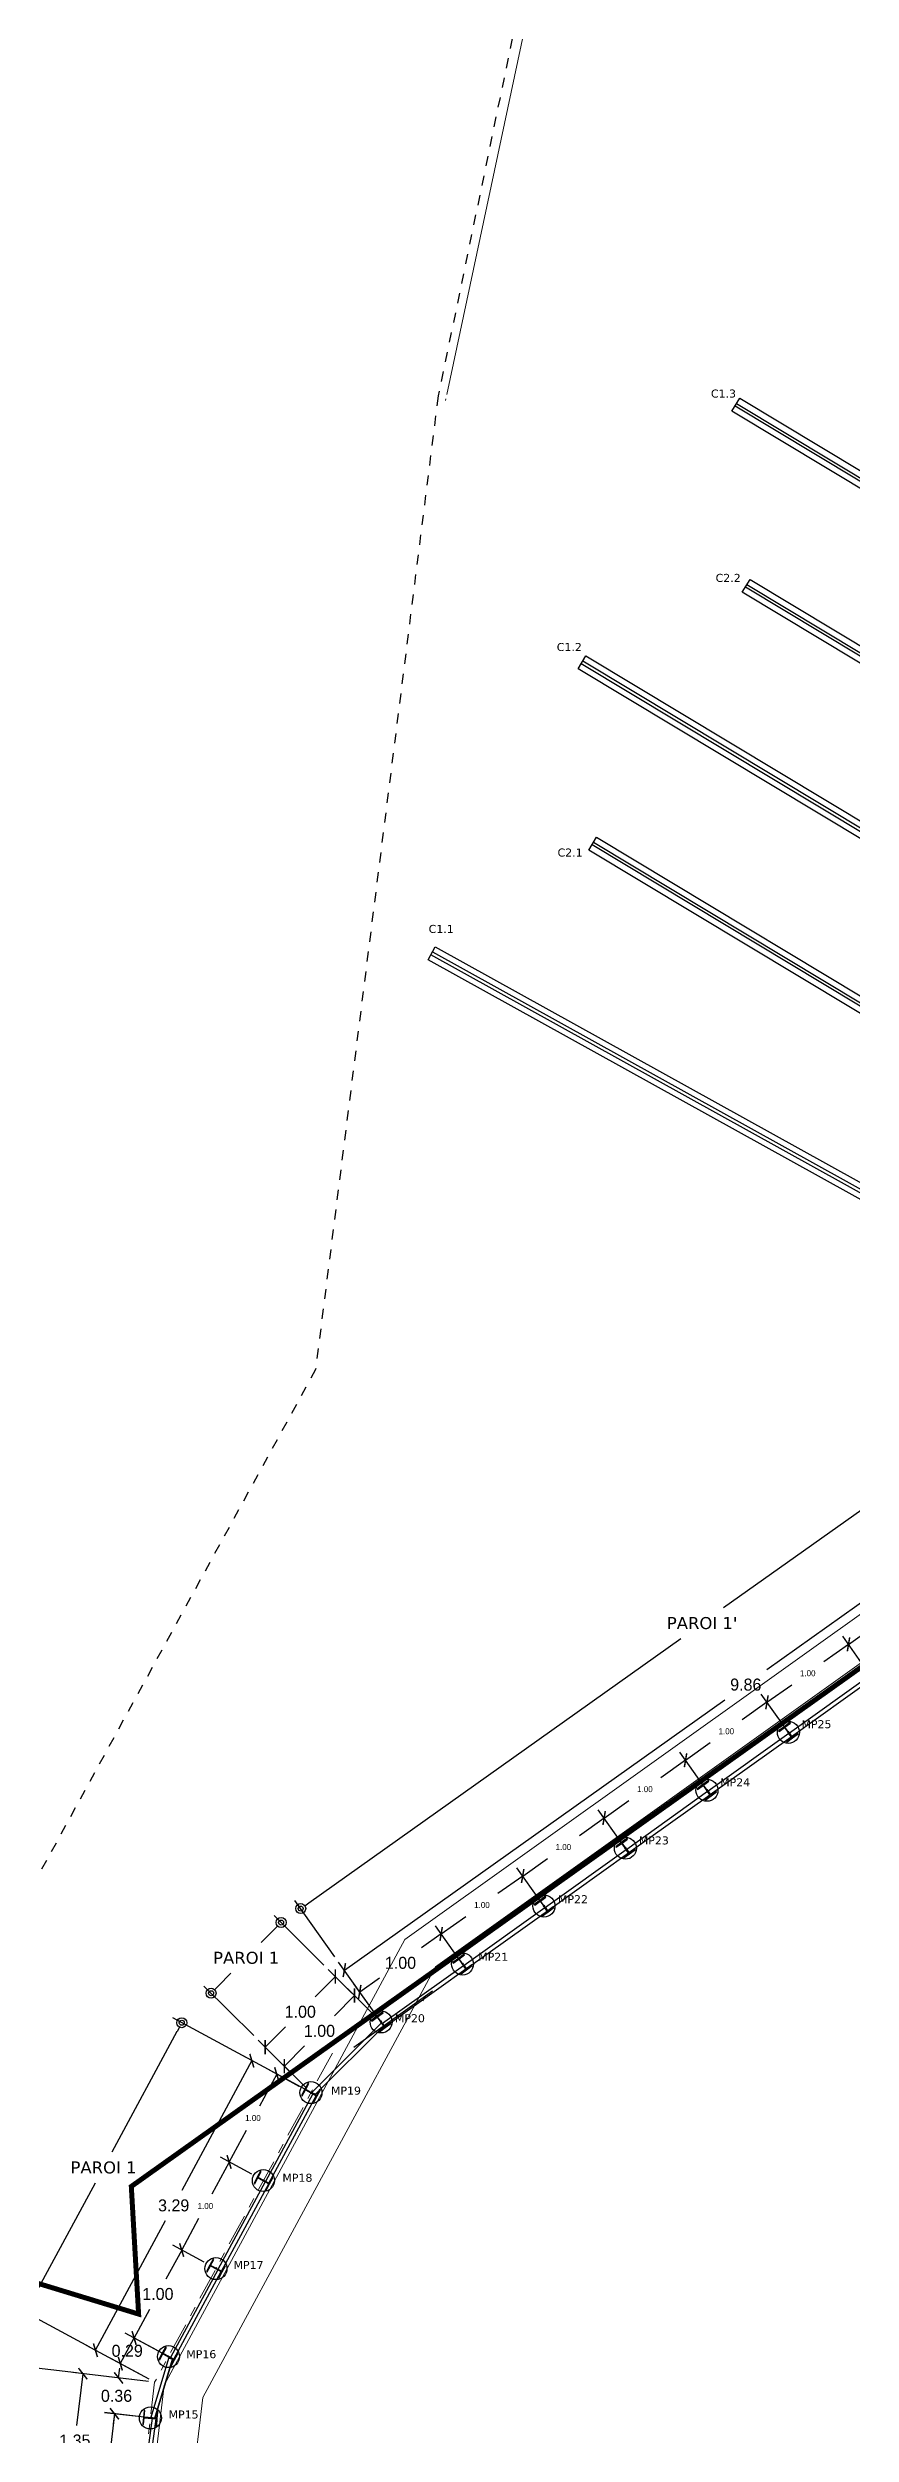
# Model space of a CAD drawing. Header units: millimetres. Extents: x -50 to 161, y 11 to 77.
# Drawn here: x -29.51 to -21.46, y 23.26 to 47.12 of the extents above; entities that cross this region are included whole.
import ezdxf

# ---------------------------------------------------------------- set-up
doc = ezdxf.new("R2010")
doc.units = ezdxf.units.MM
for name, pattern in [('Centre', [0.0125, 0.0025, -0.001875, 0.00625, -0.001875]), ('IMPORT-AXES _2_', [50.8, 31.75, -6.35, 6.35, -6.35]), ('IMPORT-Bordfosse _3_', [0.6, 0.5, -0.1])]:
    doc.linetypes.add(name, pattern=pattern)
for name, color, linetype, lineweight in [('1-Ligne', 44, 'Continuous', 5), ('1-Site-Limite propriété', 91, 'Centre', 25), ('A-DETL-THIN', 151, 'Continuous', 5)]:
    doc.layers.add(name, color=color, linetype=linetype, lineweight=lineweight)
doc.layers.add('Paroi Soperco', color=7, linetype='Continuous')
doc.dimstyles.get("Standard").update_dxf_attribs({"dimtxt": 0.18, "dimasz": 0.18, "dimexe": 0.18, "dimexo": 0.0625, "dimgap": 0.09, "dimtad": 0, "dimtih": 1, "dimtoh": 1, "dimdec": 4, "dimzin": 0, "dimdsep": 46, "dimtxsty": 'Standard', "dimcen": 0.09, "dimadec": 0, "dimazin": 0, "dimtfac": 1, "dimtdec": 4, "dimtofl": 0, "dimtmove": 0, "dimatfit": 3, "dimfxl": 1, "dimtolj": 1, "dimtzin": 0, "dimarcsym": 0})

# ---------------------------------------------------------------- blocks, each defined once
blk = doc.blocks.new('Family - ___-5017038-DCE - PLAN DE REPERAGE DES FONDATIONS SPECIALES ET PAROIS EXTERIEURES')
at = {"layer": '1-Site-Limite propriété'}
for p, q in [((33.904, 26.826), (24.501, 31.985)), ((43.638, 25.599), (33.904, 26.826)), ((52.694, 23.721), (43.638, 25.599))]:
    blk.add_line(p, q, dxfattribs=at)
blk = doc.blocks.new('Family - ___-5372236-DCE - PLAN DE REPERAGE DES FONDATIONS SPECIALES ET PAROIS EXTERIEURES')
at = {"layer": '1-Site-Limite propriété'}
for p, q in [((33.904, 26.826), (24.501, 31.985)), ((43.638, 25.599), (33.904, 26.826)), ((52.694, 23.721), (43.638, 25.599))]:
    blk.add_line(p, q, dxfattribs=at)
blk = doc.blocks.new('_ArchTick')
at = {"color": 0, "linetype": 'ByBlock', "const_width": 0.15}
blk.add_lwpolyline([(-0.5, -0.5), (0.5, 0.5)], dxfattribs=at)
blk = doc.blocks.new('*D12')
at = {"layer": 'Paroi Soperco', "color": 0, "lineweight": -2, "transparency": 16777216}
for p, q in [((-28.499, 23.786), (-29.255, 23.875)), ((-29.155, 23.864), (-29.217, 23.345)), ((-29.314, 22.526), (-29.252, 23.045)), ((-28.658, 22.448), (-29.413, 22.538))]:
    blk.add_line(p, q, dxfattribs=at)
at = {"layer": 'Paroi Soperco', "color": 0, "lineweight": -2, "transparency": 16777216, "xscale": 0.1, "yscale": 0.1, "zscale": 0.1}
for p, rotation in [((-29.155, 23.864), 83.2381185738882), ((-29.314, 22.526), 263.2381185738882)]:
    blk.add_blockref('_ArchTick', p, dxfattribs=dict(at, rotation=rotation))
at = {"layer": 'Paroi Soperco', "color": 0, "transparency": 16777216, "insert": (-29.235, 23.195), "char_height": 0.12, "attachment_point": 5}
blk.add_mtext('\\A1;1.35', dxfattribs=at)
blk = doc.blocks.new('*D13')
at = {"layer": 'Paroi Soperco', "color": 0, "lineweight": -2, "transparency": 16777216}
for p, q in [((-27.464, 26.994), (-28.165, 25.696)), ((-26.927, 26.704), (-27.552, 27.042)), ((-29.029, 24.098), (-28.327, 25.396)), ((-28.492, 23.808), (-29.117, 24.146))]:
    blk.add_line(p, q, dxfattribs=at)
at = {"layer": 'Paroi Soperco', "color": 0, "lineweight": -2, "transparency": 16777216, "xscale": 0.1, "yscale": 0.1, "zscale": 0.1}
for p, rotation in [((-27.464, 26.994), 61.61498120046574), ((-29.029, 24.098), 241.6149812004657)]:
    blk.add_blockref('_ArchTick', p, dxfattribs=dict(at, rotation=rotation))
at = {"layer": 'Paroi Soperco', "color": 0, "transparency": 16777216, "insert": (-28.246, 25.546), "char_height": 0.12, "attachment_point": 5}
blk.add_mtext('\\A1;3.29', dxfattribs=at)
blk = doc.blocks.new('*D29')
at = {"layer": 'Paroi Soperco', "color": 0, "lineweight": -2, "transparency": 16777216}
for p, q in [((-28.542, 23.428), (-28.939, 23.474)), ((-28.839, 23.463), (-28.879, 23.118)), ((-28.954, 22.473), (-28.914, 22.818)), ((-28.657, 22.438), (-29.054, 22.484))]:
    blk.add_line(p, q, dxfattribs=at)
at = {"layer": 'Paroi Soperco', "color": 0, "lineweight": -2, "transparency": 16777216, "xscale": 0.1, "yscale": 0.1, "zscale": 0.1}
for p, rotation in [((-28.839, 23.463), 83.37154369766684), ((-28.954, 22.473), 263.3715436976668)]:
    blk.add_blockref('_ArchTick', p, dxfattribs=dict(at, rotation=rotation))
at = {"layer": 'Paroi Soperco', "color": 0, "transparency": 16777216, "insert": (-28.897, 22.968), "char_height": 0.12, "attachment_point": 5}
blk.add_mtext('\\A1;1.00', dxfattribs=at)
blk = doc.blocks.new('*D30')
at = {"layer": 'Paroi Soperco', "color": 0, "lineweight": -2, "transparency": 16777216}
for p, q in [((-28.797, 23.821), (-28.785, 23.92)), ((-28.499, 23.786), (-28.896, 23.833)), ((-28.541, 23.428), (-28.938, 23.475)), ((-28.839, 23.464), (-28.851, 23.364))]:
    blk.add_line(p, q, dxfattribs=at)
at = {"layer": 'Paroi Soperco', "color": 0, "lineweight": -2, "transparency": 16777216, "xscale": 0.1, "yscale": 0.1, "zscale": 0.1}
for p, rotation in [((-28.797, 23.821), 263.2431097593482), ((-28.839, 23.464), 83.24310975934819)]:
    blk.add_blockref('_ArchTick', p, dxfattribs=dict(at, rotation=rotation))
at = {"layer": 'Paroi Soperco', "color": 0, "transparency": 16777216, "insert": (-28.818, 23.642), "char_height": 0.12, "attachment_point": 5}
blk.add_mtext('\\A1;0.36', dxfattribs=at)
blk = doc.blocks.new('*D31')
at = {"layer": 'Paroi Soperco', "color": 0, "lineweight": -2, "transparency": 16777216}
for p, q in [((-28.78, 23.964), (-28.642, 24.221)), ((-28.353, 24.065), (-28.73, 24.268)), ((-28.492, 23.808), (-28.868, 24.012))]:
    blk.add_line(p, q, dxfattribs=at)
at = {"layer": 'Paroi Soperco', "color": 0, "lineweight": -2, "transparency": 16777216, "xscale": 0.1, "yscale": 0.1, "zscale": 0.1}
for p, rotation in [((-28.642, 24.221), 61.61498120046529), ((-28.78, 23.964), 241.6149812004653)]:
    blk.add_blockref('_ArchTick', p, dxfattribs=dict(at, rotation=rotation))
at = {"layer": 'Paroi Soperco', "color": 0, "transparency": 16777216, "insert": (-28.711, 24.092), "char_height": 0.12, "attachment_point": 5}
blk.add_mtext('\\A1;0.29', dxfattribs=at)
blk = doc.blocks.new('*D32')
at = {"layer": 'Paroi Soperco', "color": 0, "lineweight": -2, "transparency": 16777216}
for p, q in [((-28.166, 25.1), (-28.323, 24.81)), ((-27.94, 24.978), (-28.254, 25.148)), ((-28.642, 24.22), (-28.485, 24.51)), ((-28.415, 24.098), (-28.73, 24.268))]:
    blk.add_line(p, q, dxfattribs=at)
at = {"layer": 'Paroi Soperco', "color": 0, "lineweight": -2, "transparency": 16777216, "xscale": 0.1, "yscale": 0.1, "zscale": 0.1}
for p, rotation in [((-28.166, 25.1), 61.61498120046568), ((-28.642, 24.22), 241.6149812004657)]:
    blk.add_blockref('_ArchTick', p, dxfattribs=dict(at, rotation=rotation))
at = {"layer": 'Paroi Soperco', "color": 0, "transparency": 16777216, "insert": (-28.404, 24.66), "char_height": 0.12, "attachment_point": 5}
blk.add_mtext('\\A1;1.00', dxfattribs=at)
blk = doc.blocks.new('*D33')
at = {"layer": 'Paroi Soperco', "color": 0, "lineweight": -2, "transparency": 16777216}
for p, q in [((-27.464, 25.858), (-27.779, 26.028)), ((-27.691, 25.98), (-27.864, 25.66)), ((-28.166, 25.1), (-27.993, 25.42)), ((-27.94, 24.978), (-28.254, 25.148))]:
    blk.add_line(p, q, dxfattribs=at)
at = {"layer": 'Paroi Soperco', "color": 0, "lineweight": -2, "transparency": 16777216, "xscale": 0.1, "yscale": 0.1, "zscale": 0.1}
for p, rotation in [((-27.691, 25.98), 61.61498120046564), ((-28.166, 25.1), 241.6149812004656)]:
    blk.add_blockref('_ArchTick', p, dxfattribs=dict(at, rotation=rotation))
at = {"layer": 'Paroi Soperco', "color": 0, "transparency": 16777216, "insert": (-27.929, 25.54), "char_height": 0.06, "attachment_point": 5}
blk.add_mtext('\\A1;1.00', dxfattribs=at)
blk = doc.blocks.new('*D34')
at = {"layer": 'Paroi Soperco', "color": 0, "lineweight": -2, "transparency": 16777216}
for p, q in [((-27.215, 26.86), (-27.388, 26.54)), ((-26.989, 26.737), (-27.303, 26.907)), ((-27.691, 25.98), (-27.518, 26.3)), ((-27.464, 25.858), (-27.779, 26.028))]:
    blk.add_line(p, q, dxfattribs=at)
at = {"layer": 'Paroi Soperco', "color": 0, "lineweight": -2, "transparency": 16777216, "xscale": 0.1, "yscale": 0.1, "zscale": 0.1}
for p, rotation in [((-27.215, 26.86), 61.61498120046564), ((-27.691, 25.98), 241.6149812004656)]:
    blk.add_blockref('_ArchTick', p, dxfattribs=dict(at, rotation=rotation))
at = {"layer": 'Paroi Soperco', "color": 0, "transparency": 16777216, "insert": (-27.453, 26.42), "char_height": 0.06, "attachment_point": 5}
blk.add_mtext('\\A1;1.00', dxfattribs=at)
blk = doc.blocks.new('_Origin2')
at = {"color": 0, "linetype": 'ByBlock', "lineweight": -2}
blk.add_line((-0.5, 0), (-1, 0), dxfattribs=at)
for radius in [0.5, 0.25]:
    blk.add_circle((0, 0), radius, dxfattribs=at)
blk = doc.blocks.new('*D37')
at = {"layer": 'Paroi Soperco', "color": 0, "lineweight": -2, "transparency": 16777216}
for p, q in [((-29.217, 23.871), (-29.993, 23.963)), ((-29.906, 23.852), (-29.955, 23.435)), ((-30.041, 22.713), (-29.991, 23.13)), ((-29.376, 22.533), (-30.152, 22.625))]:
    blk.add_line(p, q, dxfattribs=at)
at = {"layer": 'Paroi Soperco', "color": 0, "lineweight": -2, "transparency": 16777216, "xscale": 0.1, "yscale": 0.1, "zscale": 0.1}
for p, rotation in [((-29.894, 23.951), 83.23811857388803), ((-30.053, 22.613), 263.238118573888)]:
    blk.add_blockref('_Origin2', p, dxfattribs=dict(at, rotation=rotation))
at = {"layer": 'Paroi Soperco', "color": 0, "transparency": 16777216, "insert": (-29.973, 23.282), "char_height": 0.12, "attachment_point": 5}
blk.add_mtext('\\A1;{\\fVerdana|b0|i0|c0|p34;PAROI 1}', dxfattribs=at)
blk = doc.blocks.new('*D39')
at = {"layer": 'Paroi Soperco', "color": 0, "lineweight": -2, "transparency": 16777216}
for p, q in [((-28.213, 27.285), (-28.865, 26.078)), ((-27.519, 27.024), (-28.253, 27.421)), ((-29.683, 24.565), (-29.03, 25.773)), ((-29.084, 24.128), (-29.818, 24.525))]:
    blk.add_line(p, q, dxfattribs=at)
at = {"layer": 'Paroi Soperco', "color": 0, "lineweight": -2, "transparency": 16777216, "xscale": 0.1, "yscale": 0.1, "zscale": 0.1}
for p, rotation in [((-28.165, 27.373), 61.61498120046264), ((-29.73, 24.477), 241.6149812004626)]:
    blk.add_blockref('_Origin2', p, dxfattribs=dict(at, rotation=rotation))
at = {"layer": 'Paroi Soperco', "color": 0, "transparency": 16777216, "insert": (-28.948, 25.925), "char_height": 0.12, "attachment_point": 5}
blk.add_mtext('\\A1;{\\fVerdana|b0|i0|c0|p34;PAROI 1}', dxfattribs=at)
blk = doc.blocks.new('*D107')
at = {"layer": 'Paroi Soperco', "color": 0, "lineweight": -2, "transparency": 16777216}
for p, q in [((-26.215, 27.425), (-26.507, 27.715)), ((-26.436, 27.645), (-26.638, 27.441)), ((-26.917, 26.718), (-27.209, 27.009)), ((-27.138, 26.938), (-26.936, 27.141))]:
    blk.add_line(p, q, dxfattribs=at)
at = {"layer": 'Paroi Soperco', "color": 0, "lineweight": -2, "transparency": 16777216, "xscale": 0.1, "yscale": 0.1, "zscale": 0.1}
for p, rotation in [((-26.436, 27.645), 45.18433874010538), ((-27.138, 26.938), 225.1843387401054)]:
    blk.add_blockref('_ArchTick', p, dxfattribs=dict(at, rotation=rotation))
at = {"layer": 'Paroi Soperco', "color": 0, "transparency": 16777216, "insert": (-26.787, 27.291), "char_height": 0.12, "attachment_point": 5}
blk.add_mtext('\\A1;1.00', dxfattribs=at)
blk = doc.blocks.new('*D108')
at = {"layer": 'Paroi Soperco', "color": 0, "lineweight": -2, "transparency": 16777216}
for p, q in [((-26.628, 27.835), (-26.83, 27.632)), ((-26.215, 27.425), (-26.699, 27.906)), ((-27.33, 27.129), (-27.128, 27.332)), ((-26.917, 26.718), (-27.401, 27.199))]:
    blk.add_line(p, q, dxfattribs=at)
at = {"layer": 'Paroi Soperco', "color": 0, "lineweight": -2, "transparency": 16777216, "xscale": 0.1, "yscale": 0.1, "zscale": 0.1}
for p, rotation in [((-26.628, 27.835), 45.18433874007309), ((-27.33, 27.129), 225.1843387400731)]:
    blk.add_blockref('_ArchTick', p, dxfattribs=dict(at, rotation=rotation))
at = {"layer": 'Paroi Soperco', "color": 0, "transparency": 16777216, "insert": (-26.979, 27.482), "char_height": 0.12, "attachment_point": 5}
blk.add_mtext('\\A1;1.00', dxfattribs=at)
blk = doc.blocks.new('*D109')
at = {"layer": 'Paroi Soperco', "color": 0, "lineweight": -2, "transparency": 16777216}
for p, q in [((-25.569, 28.261), (-25.765, 28.121)), ((-25.391, 28.011), (-25.627, 28.342)), ((-26.207, 27.432), (-26.442, 27.763)), ((-26.384, 27.681), (-26.187, 27.821))]:
    blk.add_line(p, q, dxfattribs=at)
at = {"layer": 'Paroi Soperco', "color": 0, "lineweight": -2, "transparency": 16777216, "xscale": 0.1, "yscale": 0.1, "zscale": 0.1}
for p, rotation in [((-25.569, 28.261), 35.38813541617935), ((-26.384, 27.681), 215.3881354161794)]:
    blk.add_blockref('_ArchTick', p, dxfattribs=dict(at, rotation=rotation))
at = {"layer": 'Paroi Soperco', "color": 0, "transparency": 16777216, "insert": (-25.976, 27.971), "char_height": 0.12, "attachment_point": 5}
blk.add_mtext('\\A1;1.00', dxfattribs=at)
blk = doc.blocks.new('*D110')
at = {"layer": 'Paroi Soperco', "color": 0, "lineweight": -2, "transparency": 16777216}
for p, q in [((-24.576, 28.59), (-24.811, 28.921)), ((-24.753, 28.84), (-25.001, 28.664)), ((-25.569, 28.261), (-25.321, 28.436)), ((-25.391, 28.011), (-25.627, 28.342))]:
    blk.add_line(p, q, dxfattribs=at)
at = {"layer": 'Paroi Soperco', "color": 0, "lineweight": -2, "transparency": 16777216, "xscale": 0.1, "yscale": 0.1, "zscale": 0.1}
for p, rotation in [((-24.753, 28.84), 35.38813541617936), ((-25.569, 28.261), 215.3881354161794)]:
    blk.add_blockref('_ArchTick', p, dxfattribs=dict(at, rotation=rotation))
at = {"layer": 'Paroi Soperco', "color": 0, "transparency": 16777216, "insert": (-25.161, 28.55), "char_height": 0.06, "attachment_point": 5}
blk.add_mtext('\\A1;1.00', dxfattribs=at)
blk = doc.blocks.new('*D111')
at = {"layer": 'Paroi Soperco', "color": 0, "lineweight": -2, "transparency": 16777216}
for p, q in [((-23.938, 29.419), (-24.186, 29.243)), ((-23.761, 29.169), (-23.996, 29.5)), ((-24.576, 28.59), (-24.811, 28.921)), ((-24.753, 28.84), (-24.506, 29.016))]:
    blk.add_line(p, q, dxfattribs=at)
at = {"layer": 'Paroi Soperco', "color": 0, "lineweight": -2, "transparency": 16777216, "xscale": 0.1, "yscale": 0.1, "zscale": 0.1}
for p, rotation in [((-23.938, 29.419), 35.38813541617936), ((-24.753, 28.84), 215.3881354161794)]:
    blk.add_blockref('_ArchTick', p, dxfattribs=dict(at, rotation=rotation))
at = {"layer": 'Paroi Soperco', "color": 0, "transparency": 16777216, "insert": (-24.346, 29.129), "char_height": 0.06, "attachment_point": 5}
blk.add_mtext('\\A1;1.00', dxfattribs=at)
blk = doc.blocks.new('*D112')
at = {"layer": 'Paroi Soperco', "color": 0, "lineweight": -2, "transparency": 16777216}
for p, q in [((-22.946, 29.748), (-23.181, 30.079)), ((-23.123, 29.998), (-23.37, 29.822)), ((-23.938, 29.419), (-23.69, 29.595)), ((-23.761, 29.169), (-23.996, 29.5))]:
    blk.add_line(p, q, dxfattribs=at)
at = {"layer": 'Paroi Soperco', "color": 0, "lineweight": -2, "transparency": 16777216, "xscale": 0.1, "yscale": 0.1, "zscale": 0.1}
for p, rotation in [((-23.123, 29.998), 35.38813541617936), ((-23.938, 29.419), 215.3881354161794)]:
    blk.add_blockref('_ArchTick', p, dxfattribs=dict(at, rotation=rotation))
at = {"layer": 'Paroi Soperco', "color": 0, "transparency": 16777216, "insert": (-23.53, 29.708), "char_height": 0.06, "attachment_point": 5}
blk.add_mtext('\\A1;1.00', dxfattribs=at)
blk = doc.blocks.new('*D113')
at = {"layer": 'Paroi Soperco', "color": 0, "lineweight": -2, "transparency": 16777216}
for p, q in [((-22.308, 30.577), (-22.555, 30.401)), ((-22.13, 30.327), (-22.366, 30.659)), ((-22.946, 29.748), (-23.181, 30.079)), ((-23.123, 29.998), (-22.875, 30.174))]:
    blk.add_line(p, q, dxfattribs=at)
at = {"layer": 'Paroi Soperco', "color": 0, "lineweight": -2, "transparency": 16777216, "xscale": 0.1, "yscale": 0.1, "zscale": 0.1}
for p, rotation in [((-22.308, 30.577), 35.38813541617936), ((-23.123, 29.998), 215.3881354161794)]:
    blk.add_blockref('_ArchTick', p, dxfattribs=dict(at, rotation=rotation))
at = {"layer": 'Paroi Soperco', "color": 0, "transparency": 16777216, "insert": (-22.715, 30.287), "char_height": 0.06, "attachment_point": 5}
blk.add_mtext('\\A1;1.00', dxfattribs=at)
blk = doc.blocks.new('*D114')
at = {"layer": 'Paroi Soperco', "color": 0, "lineweight": -2, "transparency": 16777216}
for p, q in [((-21.492, 31.156), (-21.74, 30.98)), ((-21.315, 30.906), (-21.55, 31.238)), ((-22.13, 30.327), (-22.366, 30.659)), ((-22.308, 30.577), (-22.06, 30.753))]:
    blk.add_line(p, q, dxfattribs=at)
at = {"layer": 'Paroi Soperco', "color": 0, "lineweight": -2, "transparency": 16777216, "xscale": 0.1, "yscale": 0.1, "zscale": 0.1}
for p, rotation in [((-21.492, 31.156), 35.38813541617936), ((-22.308, 30.577), 215.3881354161794)]:
    blk.add_blockref('_ArchTick', p, dxfattribs=dict(at, rotation=rotation))
at = {"layer": 'Paroi Soperco', "color": 0, "transparency": 16777216, "insert": (-21.9, 30.867), "char_height": 0.06, "attachment_point": 5}
blk.add_mtext('\\A1;1.00', dxfattribs=at)
blk = doc.blocks.new('*D115')
at = {"layer": 'Paroi Soperco', "color": 0, "lineweight": -2, "transparency": 16777216}
for p, q in [((-20.5, 31.486), (-20.735, 31.817)), ((-20.677, 31.735), (-20.925, 31.559)), ((-21.492, 31.156), (-21.245, 31.332)), ((-21.315, 30.906), (-21.55, 31.238))]:
    blk.add_line(p, q, dxfattribs=at)
at = {"layer": 'Paroi Soperco', "color": 0, "lineweight": -2, "transparency": 16777216, "xscale": 0.1, "yscale": 0.1, "zscale": 0.1}
for p, rotation in [((-20.677, 31.735), 35.38813541617936), ((-21.492, 31.156), 215.3881354161794)]:
    blk.add_blockref('_ArchTick', p, dxfattribs=dict(at, rotation=rotation))
at = {"layer": 'Paroi Soperco', "color": 0, "transparency": 16777216, "insert": (-21.085, 31.446), "char_height": 0.06, "attachment_point": 5}
blk.add_mtext('\\A1;1.00', dxfattribs=at)
blk = doc.blocks.new('*D119')
at = {"layer": 'Paroi Soperco', "color": 0, "lineweight": -2, "transparency": 16777216}
for p, q in [((-18.17, 33.141), (-18.56, 33.689)), ((-18.502, 33.608), (-22.309, 30.903)), ((-26.538, 27.899), (-22.731, 30.603)), ((-26.207, 27.432), (-26.596, 27.98))]:
    blk.add_line(p, q, dxfattribs=at)
at = {"layer": 'Paroi Soperco', "color": 0, "lineweight": -2, "transparency": 16777216, "xscale": 0.1, "yscale": 0.1, "zscale": 0.1}
for p, rotation in [((-18.502, 33.608), 35.38813541617744), ((-26.538, 27.899), 215.3881354161774)]:
    blk.add_blockref('_ArchTick', p, dxfattribs=dict(at, rotation=rotation))
at = {"layer": 'Paroi Soperco', "color": 0, "transparency": 16777216, "insert": (-22.52, 30.753), "char_height": 0.12, "attachment_point": 5}
blk.add_mtext('\\A1;9.86', dxfattribs=at)
blk = doc.blocks.new('*D120')
at = {"layer": 'Paroi Soperco', "color": 0, "lineweight": -2, "transparency": 16777216}
for p, q in [((-26.743, 27.95), (-27.241, 28.445)), ((-27.241, 28.304), (-27.37, 28.174)), ((-27.445, 27.244), (-27.943, 27.739)), ((-27.802, 27.739), (-27.673, 27.869))]:
    blk.add_line(p, q, dxfattribs=at)
at = {"layer": 'Paroi Soperco', "color": 0, "lineweight": -2, "transparency": 16777216, "xscale": 0.1, "yscale": 0.1, "zscale": 0.1}
for p, rotation in [((-27.171, 28.375), 45.18433874007309), ((-27.872, 27.668), 225.1843387400731)]:
    blk.add_blockref('_Origin2', p, dxfattribs=dict(at, rotation=rotation))
at = {"layer": 'Paroi Soperco', "color": 0, "transparency": 16777216, "insert": (-27.521, 28.021), "char_height": 0.12, "attachment_point": 5}
blk.add_mtext('\\A1;{\\fVerdana|b0|i0|c0|p34;PAROI 1}', dxfattribs=at)
blk = doc.blocks.new('*D121')
at = {"layer": 'Paroi Soperco', "color": 0, "lineweight": -2, "transparency": 16777216}
for p, q in [((-19.02, 34.164), (-22.742, 31.52)), ((-18.596, 33.74), (-18.996, 34.304)), ((-26.893, 28.571), (-23.171, 31.215)), ((-26.632, 28.031), (-27.033, 28.595))]:
    blk.add_line(p, q, dxfattribs=at)
at = {"layer": 'Paroi Soperco', "color": 0, "lineweight": -2, "transparency": 16777216, "xscale": 0.1, "yscale": 0.1, "zscale": 0.1}
for p, rotation in [((-18.938, 34.222), 35.38813541617745), ((-26.975, 28.514), 215.3881354161774)]:
    blk.add_blockref('_Origin2', p, dxfattribs=dict(at, rotation=rotation))
at = {"layer": 'Paroi Soperco', "color": 0, "transparency": 16777216, "insert": (-22.957, 31.368), "char_height": 0.12, "attachment_point": 5}
blk.add_mtext("\\A1;{\\fVerdana|b0|i0|c0|p34;PAROI 1'}", dxfattribs=at)

msp = doc.modelspace()

# ---------------------------------------------------------------- linework, layer by layer
at = {"layer": '1-Ligne'}
for p, q in [((-23.599, 52.638), (-25.513, 43.651)), ((-25.523, 43.608), (-25.526, 43.592))]:
    msp.add_line(p, q, dxfattribs=at)
at = {"layer": 'A-DETL-THIN'}
for p, q in [((-19.293, 32.944), (-25.934, 28.204)), ((-25.626, 27.932), (-19.061, 32.618)), ((-25.934, 28.204), (-28.342, 23.748)), ((-27.954, 23.625), (-25.626, 27.932)), ((-28.342, 23.748), (-28.496, 22.447)), ((-28.09, 22.474), (-27.954, 23.625))]:
    msp.add_line(p, q, dxfattribs=at)
at = {"layer": 'A-DETL-THIN', "color": 30, "linetype": 'IMPORT-AXES _2_', "ltscale": 0.01, "true_color": 0xf26722}
for p, q in [((-26.658, 27.07), (-28.437, 23.778)), ((-28.437, 23.778), (-28.618, 22.25))]:
    msp.add_line(p, q, dxfattribs=at)
at = {"layer": 'Paroi Soperco'}
for p, q in [((-22.086, 30.282), (-22.102, 30.271)), ((-22.089, 30.27), (-22.099, 30.283)), ((-22.901, 29.703), (-22.917, 29.691)), ((-22.905, 29.691), (-22.914, 29.704)), ((-23.717, 29.124), (-23.733, 29.112)), ((-23.72, 29.112), (-23.729, 29.125)), ((-24.532, 28.545), (-24.548, 28.533)), ((-24.535, 28.533), (-24.545, 28.545)), ((-25.347, 27.966), (-25.363, 27.954)), ((-25.35, 27.954), (-25.36, 27.966)), ((-26.442, 27.129), (-25.655, 27.691)), ((-25.728, 27.638), (-25.756, 27.588)), ((-26.162, 27.387), (-26.178, 27.375)), ((-26.166, 27.374), (-26.175, 27.387)), ((-26.865, 26.671), (-26.879, 26.678)), ((-26.868, 26.683), (-26.877, 26.666)), ((-27.341, 25.791), (-27.355, 25.798)), ((-27.343, 25.803), (-27.352, 25.786)), ((-27.816, 24.911), (-27.83, 24.919)), ((-27.818, 24.924), (-27.828, 24.906)), ((-28.258, 24.01), (-28.436, 23.419)), ((-28.291, 24.031), (-28.305, 24.039)), ((-28.294, 24.044), (-28.303, 24.026)), ((-28.471, 23.42), (-28.487, 23.422)), ((-28.478, 23.431), (-28.48, 23.411))]:
    msp.add_line(p, q, dxfattribs=at)
at = {"layer": 'Paroi Soperco', "color": 23}
msp.add_line((-28.297, 24.017), (-28.476, 23.427), dxfattribs=at)
at = {"layer": 'Paroi Soperco', "color": 217, "linetype": 'IMPORT-Bordfosse _3_', "true_color": 0x93278f, "const_width": 0.05}
msp.add_lwpolyline([(-41.621, 28.431), (-28.597, 24.46), (-28.67, 25.736), (-17.958, 33.35), (-11.56, 44.077), (-12.859, 59.261), (-15.257, 74.842), (-49.75, 76.797), (-48.078, 63.461)], close=True, dxfattribs=at)
at = {"layer": 'Paroi Soperco', "color": 251, "true_color": 0x636466}
for points in [[(-22.581, 43.615), (-14.867, 38.98), (-14.944, 38.851), (-22.659, 43.486), (-22.581, 43.615)], [(-24.12, 41.039), (-16.405, 36.404), (-16.482, 36.275), (-24.197, 40.911), (-24.12, 41.039)], [(-25.628, 38.131), (-17.754, 33.771), (-17.827, 33.64), (-25.7, 38), (-25.628, 38.131)]]:
    msp.add_lwpolyline(points, dxfattribs=at)
at = {"layer": 'Paroi Soperco', "color": 252, "true_color": 0x939598}
for points in [[(-22.612, 43.564), (-14.469, 38.671), (-14.485, 38.644), (-22.628, 43.537), (-22.612, 43.564)], [(-24.15, 40.989), (-16.007, 36.096), (-16.024, 36.068), (-24.167, 40.961), (-24.15, 40.989)], [(-25.656, 38.079), (-17.345, 33.477), (-17.361, 33.449), (-25.672, 38.051), (-25.656, 38.079)]]:
    msp.add_lwpolyline(points, dxfattribs=at)
at = {"layer": 'Paroi Soperco', "color": 9, "true_color": 0xc7c8ca}
for points in [[(-22.477, 41.804), (-15.627, 37.686), (-15.704, 37.558), (-22.555, 41.676), (-22.477, 41.804)], [(-22.508, 41.754), (-15.229, 37.378), (-15.245, 37.351), (-22.524, 41.726), (-22.508, 41.754)], [(-24.013, 39.227), (-17.162, 35.109), (-17.239, 34.98), (-24.09, 39.098), (-24.013, 39.227)], [(-24.043, 39.176), (-16.764, 34.801), (-16.78, 34.773), (-24.059, 39.149), (-24.043, 39.176)]]:
    msp.add_lwpolyline(points, dxfattribs=at)
at = {"layer": 'Paroi Soperco', "color": 23}
for points in [[(-22.061, 30.236), (-21.251, 30.814), (-21.274, 30.846), (-22.084, 30.268), (-22.061, 30.236)], [(-22.875, 29.655), (-22.065, 30.233), (-22.088, 30.265), (-22.898, 29.687), (-22.875, 29.655)], [(-23.689, 29.074), (-22.879, 29.652), (-22.902, 29.684), (-23.712, 29.106), (-23.689, 29.074)], [(-24.503, 28.493), (-23.693, 29.071), (-23.716, 29.103), (-24.526, 28.525), (-24.503, 28.493)], [(-25.317, 27.912), (-24.507, 28.49), (-24.53, 28.522), (-25.34, 27.944), (-25.317, 27.912)], [(-26.132, 27.333), (-25.322, 27.911), (-25.345, 27.943), (-26.155, 27.365), (-26.132, 27.333)], [(-26.826, 26.658), (-26.142, 27.339), (-26.171, 27.367), (-26.862, 26.677), (-26.826, 26.658)], [(-27.292, 25.768), (-26.819, 26.643), (-26.854, 26.662), (-27.328, 25.787), (-27.292, 25.768)], [(-27.768, 24.888), (-27.295, 25.763), (-27.33, 25.782), (-27.803, 24.907), (-27.768, 24.888)], [(-28.243, 24.008), (-27.77, 24.884), (-27.805, 24.902), (-28.278, 24.027), (-28.243, 24.008)], [(-28.436, 23.419), (-28.258, 24.01), (-28.297, 24.017), (-28.476, 23.427), (-28.436, 23.419)], [(-28.554, 22.427), (-28.421, 23.412), (-28.46, 23.418), (-28.594, 22.433), (-28.554, 22.427)]]:
    msp.add_lwpolyline(points, dxfattribs=at)
at = {"layer": 'Paroi Soperco'}
for points in [[(-22.079, 30.374), (-22.135, 30.333), (-22.192, 30.292), (-22.187, 30.285), (-22.132, 30.325), (-22.06, 30.225), (-22.114, 30.185), (-22.109, 30.179), (-22.053, 30.22), (-21.996, 30.261), (-22.001, 30.268), (-22.056, 30.228), (-22.128, 30.328), (-22.074, 30.367), (-22.079, 30.374)], [(-22.894, 29.795), (-22.951, 29.754), (-23.007, 29.712), (-23.002, 29.706), (-22.948, 29.745), (-22.875, 29.646), (-22.93, 29.606), (-22.925, 29.599), (-22.868, 29.641), (-22.812, 29.682), (-22.817, 29.689), (-22.871, 29.649), (-22.944, 29.748), (-22.889, 29.788), (-22.894, 29.795)], [(-23.709, 29.216), (-23.766, 29.175), (-23.822, 29.133), (-23.817, 29.127), (-23.763, 29.166), (-23.69, 29.067), (-23.745, 29.027), (-23.74, 29.02), (-23.683, 29.062), (-23.627, 29.103), (-23.632, 29.11), (-23.686, 29.07), (-23.759, 29.169), (-23.704, 29.209), (-23.709, 29.216)], [(-24.525, 28.637), (-24.581, 28.596), (-24.638, 28.554), (-24.633, 28.547), (-24.578, 28.587), (-24.506, 28.488), (-24.56, 28.448), (-24.555, 28.441), (-24.499, 28.483), (-24.442, 28.524), (-24.447, 28.531), (-24.502, 28.491), (-24.574, 28.59), (-24.52, 28.63), (-24.525, 28.637)], [(-25.34, 28.058), (-25.396, 28.016), (-25.453, 27.975), (-25.448, 27.968), (-25.393, 28.008), (-25.321, 27.909), (-25.375, 27.869), (-25.37, 27.862), (-25.314, 27.903), (-25.257, 27.945), (-25.262, 27.952), (-25.317, 27.912), (-25.389, 28.011), (-25.335, 28.051), (-25.34, 28.058)], [(-26.155, 27.479), (-26.212, 27.437), (-26.268, 27.396), (-26.263, 27.389), (-26.209, 27.429), (-26.136, 27.33), (-26.191, 27.29), (-26.186, 27.283), (-26.129, 27.324), (-26.073, 27.366), (-26.078, 27.373), (-26.132, 27.333), (-26.205, 27.432), (-26.15, 27.472), (-26.155, 27.479)], [(-26.901, 26.769), (-26.934, 26.708), (-26.967, 26.646), (-26.96, 26.642), (-26.928, 26.701), (-26.819, 26.643), (-26.851, 26.584), (-26.844, 26.58), (-26.811, 26.641), (-26.777, 26.703), (-26.785, 26.707), (-26.817, 26.647), (-26.925, 26.706), (-26.893, 26.765), (-26.901, 26.769)], [(-27.376, 25.889), (-27.409, 25.828), (-27.442, 25.766), (-27.435, 25.762), (-27.403, 25.822), (-27.295, 25.763), (-27.327, 25.704), (-27.319, 25.7), (-27.286, 25.761), (-27.253, 25.823), (-27.26, 25.827), (-27.292, 25.768), (-27.401, 25.826), (-27.369, 25.885), (-27.376, 25.889)], [(-27.851, 25.01), (-27.885, 24.948), (-27.918, 24.886), (-27.91, 24.882), (-27.878, 24.942), (-27.77, 24.884), (-27.802, 24.824), (-27.795, 24.82), (-27.761, 24.882), (-27.728, 24.943), (-27.736, 24.947), (-27.768, 24.888), (-27.876, 24.946), (-27.844, 25.006), (-27.851, 25.01)], [(-28.327, 24.13), (-28.36, 24.068), (-28.393, 24.007), (-28.386, 24.003), (-28.354, 24.062), (-28.245, 24.004), (-28.277, 23.944), (-28.27, 23.94), (-28.237, 24.002), (-28.204, 24.064), (-28.211, 24.068), (-28.243, 24.008), (-28.351, 24.066), (-28.319, 24.126), (-28.327, 24.13)], [(-28.543, 23.497), (-28.549, 23.428), (-28.556, 23.358), (-28.547, 23.357), (-28.541, 23.424), (-28.418, 23.413), (-28.425, 23.346), (-28.416, 23.345), (-28.41, 23.414), (-28.403, 23.484), (-28.412, 23.485), (-28.418, 23.418), (-28.54, 23.429), (-28.534, 23.496), (-28.543, 23.497)]]:
    msp.add_lwpolyline(points, dxfattribs=at)
for centre in [(-22.094, 30.276), (-22.909, 29.697), (-23.725, 29.118), (-24.54, 28.539), (-25.355, 27.96), (-26.17, 27.381), (-26.872, 26.674), (-27.348, 25.795), (-27.823, 24.915), (-28.298, 24.035), (-28.479, 23.421)]:
    msp.add_circle(centre, 0.11, dxfattribs=at)

# ---------------------------------------------------------------- block references
at = {"layer": '1-Site-Limite propriété', "rotation": 90.0000000000001}
for name in ['Family - ___-5017038-DCE - PLAN DE REPERAGE DES FONDATIONS SPECIALES ET PAROIS EXTERIEURES', 'Family - ___-5372236-DCE - PLAN DE REPERAGE DES FONDATIONS SPECIALES ET PAROIS EXTERIEURES']:
    msp.add_blockref(name, (0, 0), dxfattribs=at)

# ---------------------------------------------------------------- texts
at = {"layer": 'Paroi Soperco', "char_height": 0.08, "attachment_point": 1}
for s, insert in [('{\\fVerdana|b0|i0|c0|p34;C1.3}', (-22.869, 43.702)), ('{\\fVerdana|b0|i0|c0|p34;C2.2}', (-22.822, 41.859)), ('{\\fVerdana|b0|i0|c0|p34;C1.2}', (-24.412, 41.168)), ('{\\fVerdana|b0|i0|c0|p34;C2.1}', (-24.404, 39.113)), ('{\\fVerdana|b0|i0|c0|p34;C1.1}', (-25.694, 38.349)), ('{\\fVerdana|b0|i0|c0|p34;MP25}', (-21.963, 30.398)), ('{\\fVerdana|b0|i0|c0|p34;MP24}', (-22.777, 29.817)), ('{\\fVerdana|b0|i0|c0|p34;MP23}', (-23.591, 29.236)), ('{\\fVerdana|b0|i0|c0|p34;MP22}', (-24.4, 28.648)), ('{\\fVerdana|b0|i0|c0|p34;MP21}', (-25.198, 28.072)), ('{\\fVerdana|b0|i0|c0|p34;MP20}', (-26.032, 27.458)), ('{\\fVerdana|b0|i0|c0|p34;MP19}', (-26.672, 26.734)), ('{\\fVerdana|b0|i0|c0|p34;MP18}', (-27.158, 25.863)), ('{\\fVerdana|b0|i0|c0|p34;MP17}', (-27.647, 24.991)), ('{\\fVerdana|b0|i0|c0|p34;MP16}', (-28.12, 24.099)), ('{\\fVerdana|b0|i0|c0|p34;MP15}', (-28.297, 23.496))]:
    msp.add_mtext_dynamic_manual_height_columns(s, width=0.51632, gutter_width=1, heights=[0], dxfattribs=dict(at, insert=insert))

# ---------------------------------------------------------------- dimensions: what is measured, and where the dimension line sits
at = {"layer": 'Paroi Soperco', "color": 30, "true_color": 0xff8000}
for p1, p2, distance, text, picture, middle in [((-26.596, 27.98), (-18.56, 33.689), 0.654, "{\\fVerdana|b0|i0|c0|p34;PAROI 1'}", '*D121', (-22.957, 31.368)), ((-27.401, 27.199), (-26.699, 27.906), 0.665, '{\\fVerdana|b0|i0|c0|p34;PAROI 1}', '*D120', (-27.521, 28.021)), ((-29.029, 24.098), (-27.464, 26.994), 0.798, '{\\fVerdana|b0|i0|c0|p34;PAROI 1}', '*D39', (-28.948, 25.925)), ((-29.314, 22.526), (-29.155, 23.864), 0.744, '{\\fVerdana|b0|i0|c0|p34;PAROI 1}', '*D37', (-29.973, 23.282))]:
    dim = msp.add_aligned_dim(p1=p1, p2=p2, distance=distance, text=text, dimstyle='Standard', override={"dimtxt": 0.12, "dimasz": 0.1, "dimexe": 0.1, "dimdec": 2, "dimblk1": 'Origin2', "dimblk2": 'Origin2', "dimsah": 1}, dxfattribs=at)
    dim.commit()
    dim.dimension.update_dxf_attribs({"geometry": picture, "text_midpoint": middle})
at = {"layer": 'Paroi Soperco', "color": 1}
for p1, p2, distance, picture, middle in [((-26.17, 27.381), (-18.134, 33.09), 0.636, '*D119', (-22.52, 30.753)), ((-26.17, 27.381), (-25.355, 27.96), 0.369, '*D109', (-25.976, 27.971)), ((-26.872, 26.674), (-26.17, 27.381), 0.645, '*D108', (-26.979, 27.482)), ((-26.872, 26.674), (-26.17, 27.381), 0.374, '*D107', (-26.787, 27.291)), ((-28.437, 23.778), (-26.872, 26.674), 0.672, '*D13', (-28.246, 25.546)), ((-28.36, 24.068), (-27.885, 24.948), 0.32, '*D32', (-28.404, 24.66)), ((-28.596, 22.441), (-28.437, 23.778), 0.723, '*D12', (-29.235, 23.195)), ((-28.479, 23.421), (-28.437, 23.778), 0.362, '*D30', (-28.818, 23.642)), ((-28.594, 22.431), (-28.479, 23.421), 0.362, '*D29', (-28.897, 22.968))]:
    dim = msp.add_aligned_dim(p1=p1, p2=p2, distance=distance, dimstyle='Standard', override={"dimtxt": 0.12, "dimasz": 0.1, "dimexe": 0.1, "dimdec": 2, "dimblk1": 'ArchTick', "dimblk2": 'ArchTick', "dimsah": 1}, dxfattribs=at)
    dim.commit()
    dim.dimension.update_dxf_attribs({"geometry": picture, "text_midpoint": middle})
for base, p1, p2, angle, picture, middle in [((-20.677, 31.735), (-21.279, 30.856), (-20.464, 31.435), 215.3881, '*D115', (-21.085, 31.446)), ((-21.492, 31.156), (-22.094, 30.276), (-21.279, 30.856), 215.3881, '*D114', (-21.9, 30.867)), ((-22.308, 30.577), (-22.909, 29.697), (-22.094, 30.276), 215.3881, '*D113', (-22.715, 30.287)), ((-23.123, 29.998), (-23.725, 29.118), (-22.909, 29.697), 215.3881, '*D112', (-23.53, 29.708)), ((-23.938, 29.419), (-24.54, 28.539), (-23.725, 29.118), 215.3881, '*D111', (-24.346, 29.129)), ((-24.753, 28.84), (-25.355, 27.96), (-24.54, 28.539), 215.3881, '*D110', (-25.161, 28.55)), ((-27.215, 26.86), (-27.409, 25.828), (-26.934, 26.708), 241.615, '*D34', (-27.453, 26.42)), ((-27.691, 25.98), (-27.885, 24.948), (-27.409, 25.828), 241.615, '*D33', (-27.929, 25.54))]:
    dim = msp.add_linear_dim(base=base, p1=p1, p2=p2, angle=angle, dimstyle='Standard', override={"dimtxt": 0.06, "dimasz": 0.1, "dimexe": 0.1, "dimdec": 2, "dimblk1": 'ArchTick', "dimblk2": 'ArchTick', "dimsah": 1}, dxfattribs=at)
    dim.commit()
    dim.dimension.update_dxf_attribs({"geometry": picture, "text_midpoint": middle})
dim = msp.add_linear_dim(base=(-28.642, 24.221), p1=(-28.437, 23.778), p2=(-28.298, 24.035), angle=61.615, dimstyle='Standard', override={"dimtxt": 0.12, "dimasz": 0.1, "dimexe": 0.1, "dimdec": 2, "dimblk1": 'ArchTick', "dimblk2": 'ArchTick', "dimsah": 1}, dxfattribs=at)
dim.commit()
dim.dimension.update_dxf_attribs({"geometry": '*D31', "text_midpoint": (-28.711, 24.092), "dimtype": 161})

doc.saveas('drawing.dxf')
